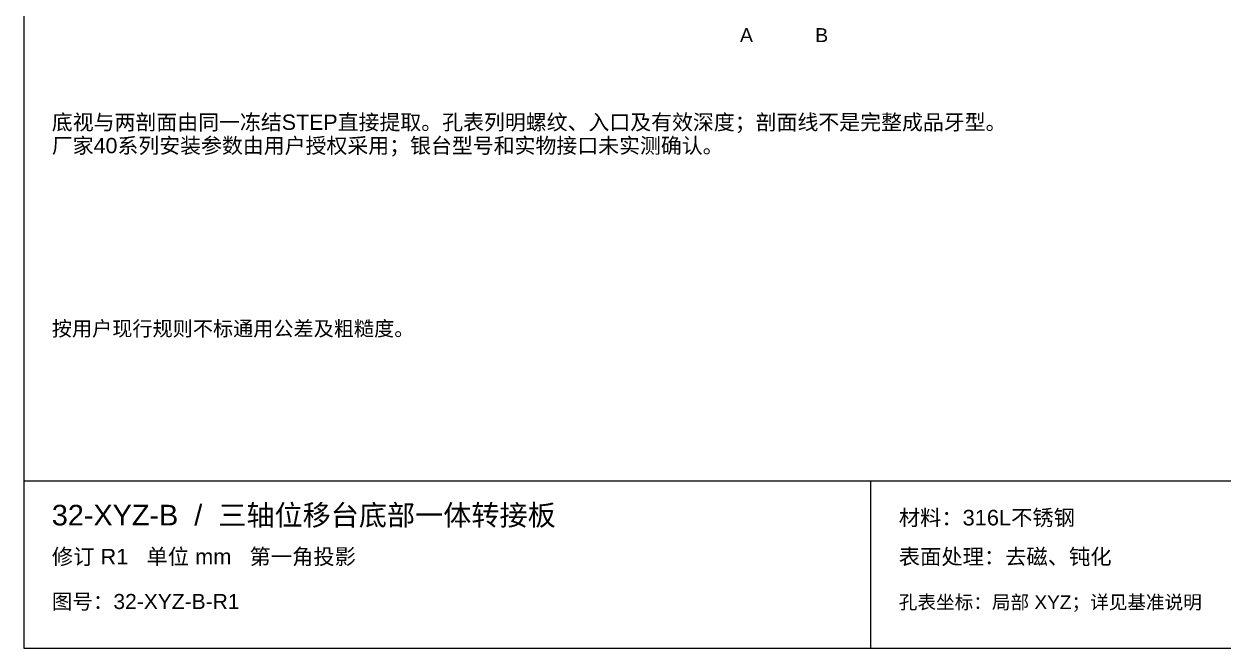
# Paper-space layout '04_孔表及加工说明' of a CAD drawing. Header units: millimetres. Extents: x 8 to 412, y 8 to 289.
# Drawn here: x 8 to 223.2, y 8 to 120 of the extents above; entities that cross this region are included whole.
import ezdxf

# ---------------------------------------------------------------- set-up
doc = ezdxf.new("R2010")
doc.units = ezdxf.units.MM
doc.layers.add('ANNOTATIONS', color=7, linetype='CONTINUOUS', lineweight=18)
doc.styles.add('CJK', font='Arial Unicode.ttf')

psp = doc.layouts.new('04_孔表及加工说明')

# ---------------------------------------------------------------- linework, layer by layer
at = {"layer": 'ANNOTATIONS'}
for p, q in [((8, 289), (8, 8)), ((8, 38), (412, 38)), ((160, 8), (160, 38)), ((8, 8), (412, 8))]:
    psp.add_line(p, q, dxfattribs=at)

# ---------------------------------------------------------------- texts
at = {"layer": 'ANNOTATIONS', "style": 'CJK'}
for s, height, p in [('A', 2.5, (136.5, 116.75)), ('B', 2.5, (150, 116.75)), ('底视与两剖面由同一冻结STEP直接提取。孔表列明螺纹、入口及有效深度；剖面线不是完整成品牙型。', 2.75, (13, 101)), ('厂家40系列安装参数由用户授权采用；银台型号和实物接口未实测确认。', 2.75, (13, 96.8)), ('按用户现行规则不标通用公差及粗糙度。', 2.65, (13, 64)), ('32-XYZ-B  /  三轴位移台底部一体转接板', 3.7, (13, 30)), ('材料：316L不锈钢', 2.8, (165, 30)), ('修订 R1   单位 mm   第一角投影', 2.8, (13, 23)), ('表面处理：去磁、钝化', 2.8, (165, 23)), ('图号：32-XYZ-B-R1', 2.7, (13, 15)), ('孔表坐标：局部 XYZ；详见基准说明', 2.45, (165, 15))]:
    psp.add_text(s, height=height, dxfattribs=at).set_placement(p)

doc.saveas('drawing.dxf')
